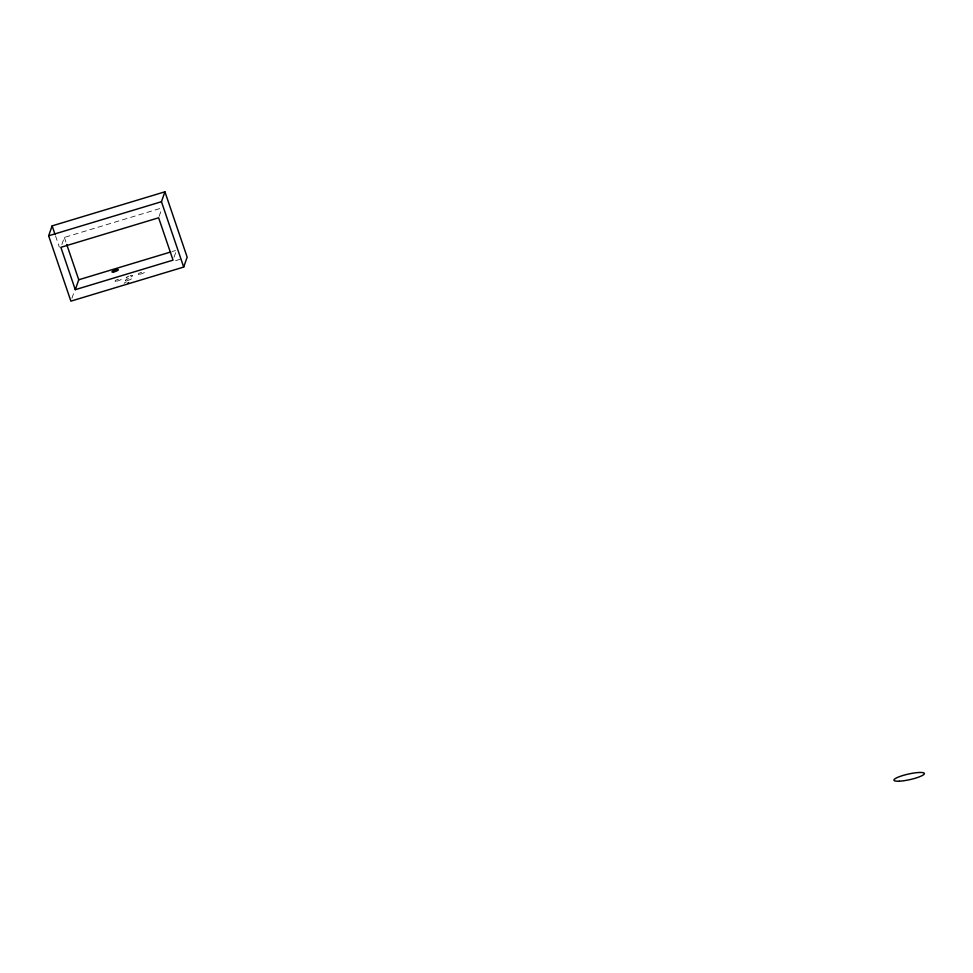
<?xml version="1.0" encoding="UTF-8"?>
<svg xmlns="http://www.w3.org/2000/svg" width="973" height="973" viewBox="0 0 973 973"><rect width="100%" height="100%" fill="white"/><g stroke="black" fill="none" stroke-linecap="round" stroke-linejoin="round"><path stroke-width="0.73" stroke-dasharray="4.87 3.65" d="M61.858 244.503L64.34 237.424L162.102 207.881M71.893 298.322L74.374 291.243M159.122 216.383L161.603 209.304M174.033 257.31L176.514 250.231L172.209 251.533M175.602 260.655L181.379 258.903M64.34 237.424L66.261 243.068M55.51 235.831L59.377 247.191M124.252 283.386A3.405 0.718 -18.8 0 1 125.322 282.401M125.809 282.158A3.405 0.718 -18.8 0 1 126.563 281.842M130.139 275.736A3.405 0.718 -18.8 0 1 132.097 276.271A3.405 0.718 -18.8 0 1 126.709 277.986A3.405 0.718 -18.8 0 1 128.898 276.125M139.893 274.264A3.405 0.718 -18.8 0 0 144.649 272.039A3.405 0.718 -18.8 0 0 139.698 273.024A3.405 0.718 -18.8 0 0 139.893 274.264M127.013 280.613A3.405 0.718 -18.8 0 0 131.769 278.375A3.405 0.718 -18.8 0 0 126.818 279.36A3.405 0.718 -18.8 0 0 127.013 280.613M116.736 281.185A3.405 0.718 -18.8 0 0 121.503 278.959A3.405 0.718 -18.8 0 0 116.553 279.932A3.405 0.718 -18.8 0 0 116.736 281.185"/><path stroke-width="1.46" d="M48.65 235.794L52.116 225.882L164.923 191.803L187.169 257.164L183.702 267.064L70.895 301.144L48.65 235.794L161.457 201.715L164.923 191.803M75.286 289.674L60.873 247.324L158.635 217.794L173.048 260.132L75.286 289.674L78.752 279.762L66.748 244.478M78.752 279.762L170.762 251.971M161.457 201.715L183.702 267.064M52.116 225.882L55.023 234.408M128.57 282.62A3.405 0.718 -18.8 0 1 128.01 282.839M113.61 271.978A3.405 0.718 -18.8 0 0 118.365 269.752A3.405 0.718 -18.8 0 0 113.415 270.737A3.405 0.718 -18.8 0 0 113.61 271.978M899.271 781.197A15.617 2.883 -12.5 0 0 924.155 774.167A15.617 2.883 -12.5 0 0 904.014 775.165A15.617 2.883 -12.5 0 0 899.271 781.197"/></g></svg>
